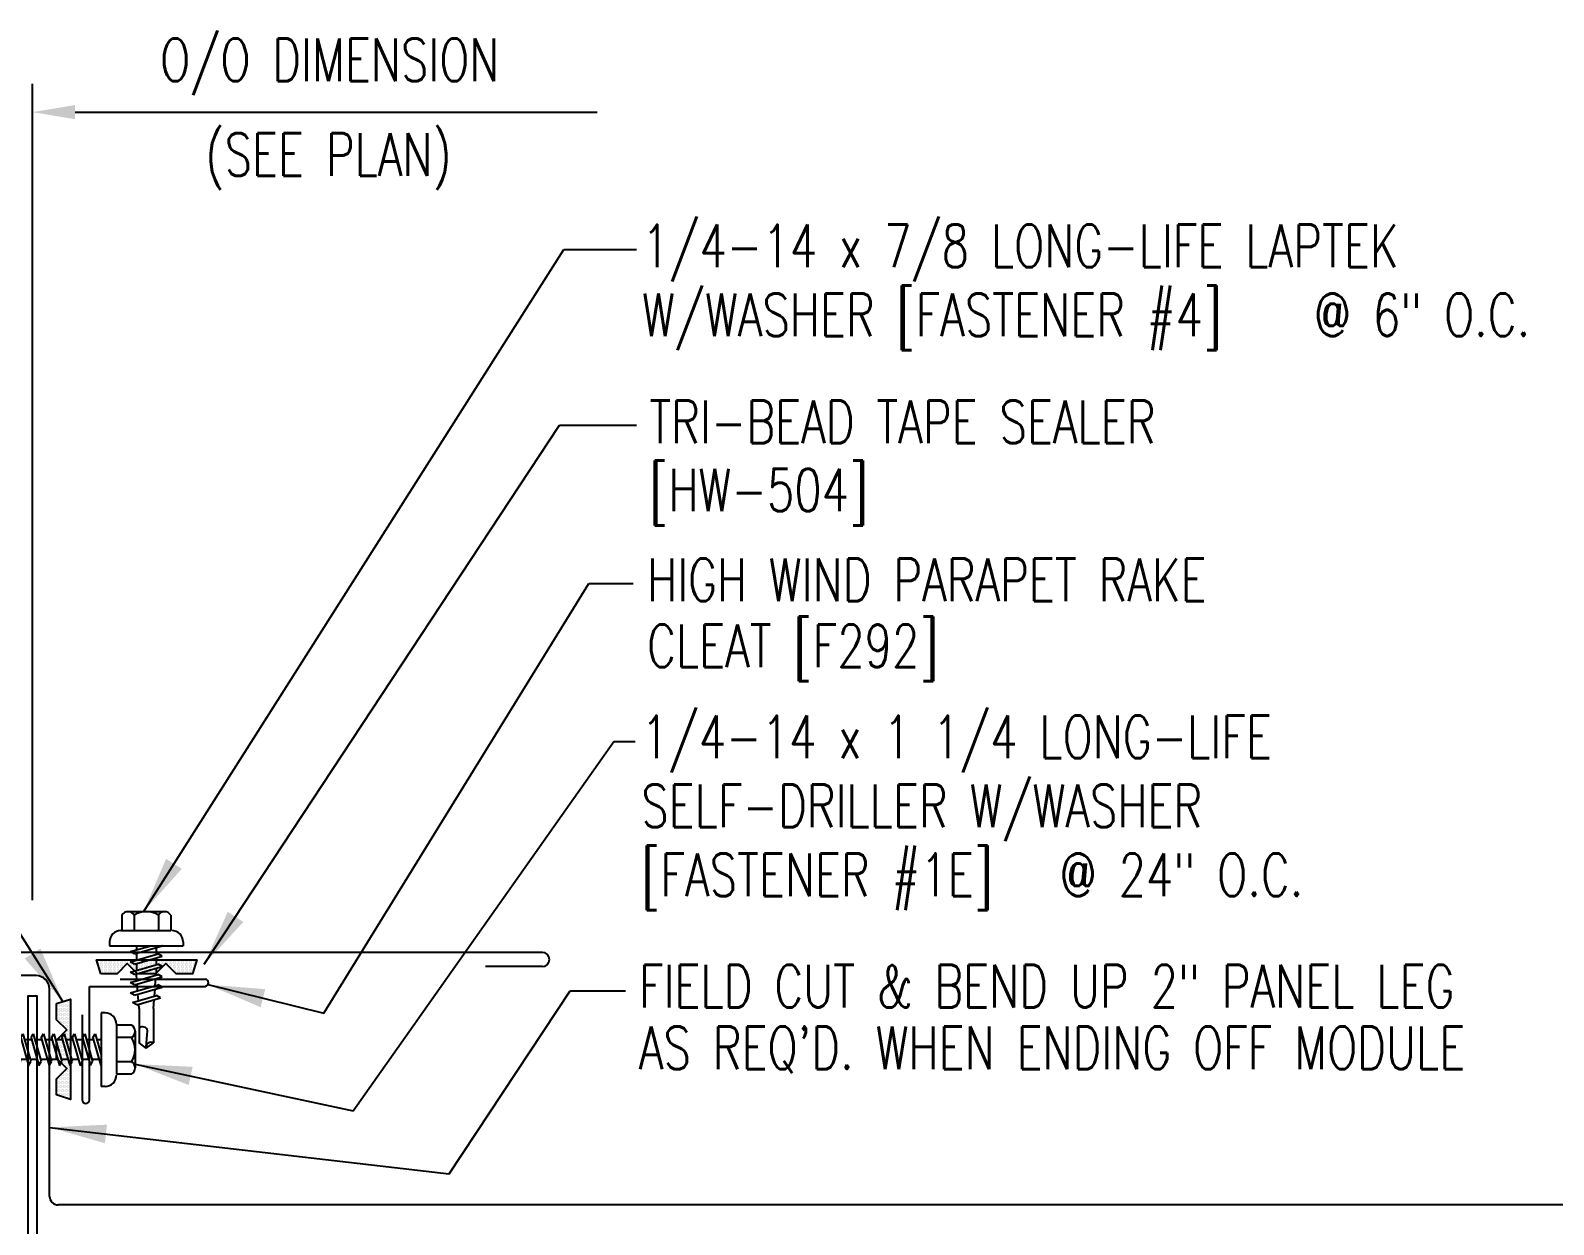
# Model space of a CAD drawing. Header units: inches. Extents: x 3.6 to 42.7, y 11.3 to 39.3.
# Drawn here: x 17.21 to 30.62, y 28.79 to 39.31 of the extents above; entities that cross this region are included whole.
import ezdxf

# ---------------------------------------------------------------- set-up
doc = ezdxf.new("R2010")
doc.units = ezdxf.units.IN
doc.header["$MEASUREMENT"] = 0
for name, color, linetype in [('DIM', 2, 'Continuous'), ('FASTENER', 9, 'Continuous'), ('PANEL', 11, 'Continuous'), ('STLA', 10, 'Continuous'), ('TAPE', 8, 'Continuous'), ('TEXT', 2, 'Continuous'), ('TRIM', 6, 'Continuous')]:
    doc.layers.add(name, color=color, linetype=linetype)
doc.styles.add('TEXT1', font='ROMANS.shx', dxfattribs={"width": 0.75, "height": 0.375})
doc.dimstyles.new('DETAIL$7', dxfattribs={"dimscale": 4, "dimtxt": 0.375, "dimasz": 0.125, "dimexe": 0.0625, "dimexo": 0.125, "dimgap": 0.0625, "dimtad": 1, "dimdec": 4, "dimzin": 3, "dimdsep": 46, "dimlunit": 4, "dimtxsty": 'TEXT1', "dimblk": 'ARCHTICK', "dimcen": 0.0625, "dimclrd": 7, "dimclre": 7, "dimclrt": 2, "dimadec": 0, "dimazin": 0, "dimtfac": 0.59375, "dimtdec": 4, "dimtmove": 2, "dimatfit": 3, "dimfxl": 0, "dimfrac": 2, "dimtolj": 1, "dimtzin": 3, "dimarcsym": 0})

# ---------------------------------------------------------------- blocks, each defined once
blk = doc.blocks.new('*X2')
at = {"color": 0}
for p, q in [((-0.434, 0.135), (-0.434, 0.135)), ((-0.422, 0.141), (-0.422, 0.141)), ((-0.41, 0.135), (-0.41, 0.135)), ((-0.398, 0.141), (-0.398, 0.141)), ((-0.387, 0.135), (-0.387, 0.135)), ((-0.375, 0.141), (-0.375, 0.141)), ((-0.363, 0.135), (-0.363, 0.135)), ((-0.352, 0.141), (-0.352, 0.141)), ((-0.34, 0.135), (-0.34, 0.135)), ((-0.328, 0.141), (-0.328, 0.141)), ((-0.316, 0.135), (-0.316, 0.135)), ((-0.305, 0.141), (-0.305, 0.141)), ((-0.293, 0.135), (-0.293, 0.135)), ((-0.281, 0.141), (-0.281, 0.141)), ((-0.27, 0.135), (-0.27, 0.135)), ((-0.258, 0.141), (-0.258, 0.141)), ((-0.246, 0.135), (-0.246, 0.135)), ((-0.234, 0.141), (-0.234, 0.141)), ((-0.223, 0.135), (-0.223, 0.135)), ((-0.211, 0.141), (-0.211, 0.141)), ((-0.199, 0.135), (-0.199, 0.135)), ((-0.188, 0.141), (-0.188, 0.141)), ((-0.176, 0.135), (-0.176, 0.135)), ((-0.164, 0.141), (-0.164, 0.141)), ((-0.152, 0.135), (-0.152, 0.135)), ((-0.141, 0.141), (-0.141, 0.141)), ((-0.129, 0.135), (-0.129, 0.135)), ((-0.117, 0.141), (-0.117, 0.141)), ((-0.105, 0.135), (-0.105, 0.135)), ((-0.094, 0.141), (-0.094, 0.141)), ((-0.082, 0.135), (-0.082, 0.135)), ((-0.07, 0.141), (-0.07, 0.141)), ((-0.059, 0.135), (-0.059, 0.135)), ((-0.047, 0.141), (-0.047, 0.141)), ((-0.035, 0.135), (-0.035, 0.135)), ((-0.023, 0.141), (-0.023, 0.141)), ((-0.012, 0.135), (-0.012, 0.135)), ((0, 0.141), (0, 0.141)), ((0.012, 0.135), (0.012, 0.135)), ((0.023, 0.141), (0.023, 0.141)), ((0.035, 0.135), (0.035, 0.135)), ((0.047, 0.141), (0.047, 0.141)), ((0.059, 0.135), (0.059, 0.135)), ((0.07, 0.141), (0.07, 0.141)), ((0.082, 0.135), (0.082, 0.135)), ((0.094, 0.141), (0.094, 0.141)), ((0.105, 0.135), (0.105, 0.135)), ((0.117, 0.141), (0.117, 0.141)), ((0.129, 0.135), (0.129, 0.135)), ((0.141, 0.141), (0.141, 0.141)), ((0.152, 0.135), (0.152, 0.135)), ((0.164, 0.141), (0.164, 0.141)), ((0.176, 0.135), (0.176, 0.135)), ((0.188, 0.141), (0.188, 0.141)), ((0.199, 0.135), (0.199, 0.135)), ((0.211, 0.141), (0.211, 0.141)), ((0.223, 0.135), (0.223, 0.135)), ((0.234, 0.141), (0.234, 0.141)), ((0.246, 0.135), (0.246, 0.135)), ((0.258, 0.141), (0.258, 0.141)), ((0.27, 0.135), (0.27, 0.135)), ((0.281, 0.141), (0.281, 0.141)), ((0.293, 0.135), (0.293, 0.135)), ((0.305, 0.141), (0.305, 0.141)), ((0.316, 0.135), (0.316, 0.135)), ((0.328, 0.141), (0.328, 0.141)), ((0.34, 0.135), (0.34, 0.135)), ((0.352, 0.141), (0.352, 0.141)), ((0.363, 0.135), (0.363, 0.135)), ((0.375, 0.141), (0.375, 0.141)), ((0.387, 0.135), (0.387, 0.135)), ((0.398, 0.141), (0.398, 0.141)), ((0.41, 0.135), (0.41, 0.135)), ((0.422, 0.141), (0.422, 0.141)), ((0.434, 0.135), (0.434, 0.135)), ((-0.434, 0.123), (-0.434, 0.123)), ((-0.422, 0.129), (-0.422, 0.129)), ((-0.422, 0.117), (-0.422, 0.117)), ((-0.422, 0.105), (-0.422, 0.105)), ((-0.422, 0.094), (-0.422, 0.094)), ((-0.422, 0.082), (-0.422, 0.082)), ((-0.41, 0.123), (-0.41, 0.123)), ((-0.41, 0.111), (-0.41, 0.111)), ((-0.41, 0.1), (-0.41, 0.1)), ((-0.41, 0.088), (-0.41, 0.088)), ((-0.41, 0.076), (-0.41, 0.076)), ((-0.41, 0.064), (-0.41, 0.064)), ((-0.41, 0.053), (-0.41, 0.053)), ((-0.41, 0.041), (-0.41, 0.041)), ((-0.398, 0.129), (-0.398, 0.129)), ((-0.398, 0.117), (-0.398, 0.117)), ((-0.398, 0.105), (-0.398, 0.105)), ((-0.398, 0.094), (-0.398, 0.094)), ((-0.398, 0.082), (-0.398, 0.082)), ((-0.398, 0.07), (-0.398, 0.07)), ((-0.398, 0.059), (-0.398, 0.059)), ((-0.398, 0.047), (-0.398, 0.047)), ((-0.398, 0.035), (-0.398, 0.035)), ((-0.398, 0.023), (-0.398, 0.023)), ((-0.387, 0.123), (-0.387, 0.123)), ((-0.387, 0.111), (-0.387, 0.111)), ((-0.387, 0.1), (-0.387, 0.1)), ((-0.387, 0.088), (-0.387, 0.088)), ((-0.387, 0.076), (-0.387, 0.076)), ((-0.387, 0.064), (-0.387, 0.064)), ((-0.387, 0.053), (-0.387, 0.053)), ((-0.387, 0.041), (-0.387, 0.041)), ((-0.387, 0.029), (-0.387, 0.029)), ((-0.375, 0.129), (-0.375, 0.129)), ((-0.375, 0.117), (-0.375, 0.117)), ((-0.375, 0.105), (-0.375, 0.105)), ((-0.375, 0.094), (-0.375, 0.094)), ((-0.375, 0.082), (-0.375, 0.082)), ((-0.375, 0.07), (-0.375, 0.07)), ((-0.375, 0.059), (-0.375, 0.059)), ((-0.375, 0.047), (-0.375, 0.047)), ((-0.375, 0.035), (-0.375, 0.035)), ((-0.375, 0.023), (-0.375, 0.023)), ((-0.363, 0.123), (-0.363, 0.123)), ((-0.363, 0.111), (-0.363, 0.111)), ((-0.363, 0.1), (-0.363, 0.1)), ((-0.363, 0.088), (-0.363, 0.088)), ((-0.363, 0.076), (-0.363, 0.076)), ((-0.363, 0.064), (-0.363, 0.064)), ((-0.363, 0.053), (-0.363, 0.053)), ((-0.363, 0.041), (-0.363, 0.041)), ((-0.363, 0.029), (-0.363, 0.029)), ((-0.352, 0.129), (-0.352, 0.129)), ((-0.352, 0.117), (-0.352, 0.117)), ((-0.352, 0.105), (-0.352, 0.105)), ((-0.352, 0.094), (-0.352, 0.094)), ((-0.352, 0.082), (-0.352, 0.082)), ((-0.352, 0.07), (-0.352, 0.07)), ((-0.352, 0.059), (-0.352, 0.059)), ((-0.352, 0.047), (-0.352, 0.047)), ((-0.352, 0.035), (-0.352, 0.035)), ((-0.352, 0.023), (-0.352, 0.023)), ((-0.34, 0.123), (-0.34, 0.123)), ((-0.34, 0.111), (-0.34, 0.111)), ((-0.34, 0.1), (-0.34, 0.1)), ((-0.34, 0.088), (-0.34, 0.088)), ((-0.34, 0.076), (-0.34, 0.076)), ((-0.34, 0.064), (-0.34, 0.064)), ((-0.34, 0.053), (-0.34, 0.053)), ((-0.34, 0.041), (-0.34, 0.041)), ((-0.34, 0.029), (-0.34, 0.029)), ((-0.328, 0.129), (-0.328, 0.129)), ((-0.328, 0.117), (-0.328, 0.117)), ((-0.328, 0.105), (-0.328, 0.105)), ((-0.328, 0.094), (-0.328, 0.094)), ((-0.328, 0.082), (-0.328, 0.082)), ((-0.328, 0.07), (-0.328, 0.07)), ((-0.328, 0.059), (-0.328, 0.059)), ((-0.328, 0.047), (-0.328, 0.047)), ((-0.328, 0.035), (-0.328, 0.035)), ((-0.328, 0.023), (-0.328, 0.023)), ((-0.316, 0.123), (-0.316, 0.123)), ((-0.316, 0.111), (-0.316, 0.111)), ((-0.316, 0.1), (-0.316, 0.1)), ((-0.316, 0.088), (-0.316, 0.088)), ((-0.316, 0.076), (-0.316, 0.076)), ((-0.316, 0.064), (-0.316, 0.064)), ((-0.316, 0.053), (-0.316, 0.053)), ((-0.316, 0.041), (-0.316, 0.041)), ((-0.316, 0.029), (-0.316, 0.029)), ((-0.305, 0.129), (-0.305, 0.129)), ((-0.305, 0.117), (-0.305, 0.117)), ((-0.305, 0.105), (-0.305, 0.105)), ((-0.305, 0.094), (-0.305, 0.094)), ((-0.305, 0.082), (-0.305, 0.082)), ((-0.305, 0.07), (-0.305, 0.07)), ((-0.305, 0.059), (-0.305, 0.059)), ((-0.305, 0.047), (-0.305, 0.047)), ((-0.305, 0.035), (-0.305, 0.035)), ((-0.305, 0.023), (-0.305, 0.023)), ((-0.293, 0.123), (-0.293, 0.123)), ((-0.293, 0.111), (-0.293, 0.111)), ((-0.293, 0.1), (-0.293, 0.1)), ((-0.293, 0.088), (-0.293, 0.088)), ((-0.293, 0.076), (-0.293, 0.076)), ((-0.293, 0.064), (-0.293, 0.064)), ((-0.293, 0.053), (-0.293, 0.053)), ((-0.293, 0.041), (-0.293, 0.041)), ((-0.293, 0.029), (-0.293, 0.029)), ((-0.281, 0.129), (-0.281, 0.129)), ((-0.281, 0.117), (-0.281, 0.117)), ((-0.281, 0.105), (-0.281, 0.105)), ((-0.281, 0.094), (-0.281, 0.094)), ((-0.281, 0.082), (-0.281, 0.082)), ((-0.281, 0.07), (-0.281, 0.07)), ((-0.281, 0.059), (-0.281, 0.059)), ((-0.281, 0.047), (-0.281, 0.047)), ((-0.281, 0.035), (-0.281, 0.035)), ((-0.281, 0.023), (-0.281, 0.023)), ((-0.27, 0.123), (-0.27, 0.123)), ((-0.27, 0.111), (-0.27, 0.111)), ((-0.27, 0.1), (-0.27, 0.1)), ((-0.27, 0.088), (-0.27, 0.088)), ((-0.27, 0.076), (-0.27, 0.076)), ((-0.27, 0.064), (-0.27, 0.064)), ((-0.27, 0.053), (-0.27, 0.053)), ((-0.27, 0.041), (-0.27, 0.041)), ((-0.27, 0.029), (-0.27, 0.029)), ((-0.258, 0.129), (-0.258, 0.129)), ((-0.258, 0.117), (-0.258, 0.117)), ((-0.258, 0.105), (-0.258, 0.105)), ((-0.258, 0.094), (-0.258, 0.094)), ((-0.258, 0.082), (-0.258, 0.082)), ((-0.258, 0.07), (-0.258, 0.07)), ((-0.258, 0.059), (-0.258, 0.059)), ((-0.258, 0.047), (-0.258, 0.047)), ((-0.258, 0.035), (-0.258, 0.035)), ((-0.258, 0.023), (-0.258, 0.023)), ((-0.246, 0.123), (-0.246, 0.123)), ((-0.246, 0.111), (-0.246, 0.111)), ((-0.246, 0.1), (-0.246, 0.1)), ((-0.246, 0.088), (-0.246, 0.088)), ((-0.246, 0.076), (-0.246, 0.076)), ((-0.246, 0.064), (-0.246, 0.064)), ((-0.246, 0.053), (-0.246, 0.053)), ((-0.246, 0.041), (-0.246, 0.041)), ((-0.234, 0.129), (-0.234, 0.129)), ((-0.234, 0.117), (-0.234, 0.117)), ((-0.234, 0.105), (-0.234, 0.105)), ((-0.234, 0.094), (-0.234, 0.094)), ((-0.234, 0.082), (-0.234, 0.082)), ((-0.234, 0.07), (-0.234, 0.07)), ((-0.234, 0.059), (-0.234, 0.059)), ((-0.234, 0.047), (-0.234, 0.047)), ((-0.223, 0.123), (-0.223, 0.123)), ((-0.223, 0.111), (-0.223, 0.111)), ((-0.223, 0.1), (-0.223, 0.1)), ((-0.223, 0.088), (-0.223, 0.088)), ((-0.223, 0.076), (-0.223, 0.076)), ((-0.223, 0.064), (-0.223, 0.064)), ((-0.211, 0.129), (-0.211, 0.129)), ((-0.211, 0.117), (-0.211, 0.117)), ((-0.211, 0.105), (-0.211, 0.105)), ((-0.211, 0.094), (-0.211, 0.094)), ((-0.211, 0.082), (-0.211, 0.082)), ((-0.211, 0.07), (-0.211, 0.07)), ((-0.199, 0.123), (-0.199, 0.123)), ((-0.199, 0.111), (-0.199, 0.111)), ((-0.199, 0.1), (-0.199, 0.1)), ((-0.199, 0.088), (-0.199, 0.088)), ((-0.188, 0.129), (-0.188, 0.129)), ((-0.188, 0.117), (-0.188, 0.117)), ((-0.188, 0.105), (-0.188, 0.105)), ((-0.188, 0.094), (-0.188, 0.094)), ((-0.176, 0.123), (-0.176, 0.123)), ((-0.176, 0.111), (-0.176, 0.111)), ((-0.164, 0.129), (-0.164, 0.129)), ((-0.164, 0.117), (-0.164, 0.117)), ((-0.164, 0.105), (-0.164, 0.105)), ((-0.152, 0.123), (-0.152, 0.123)), ((-0.152, 0.111), (-0.152, 0.111)), ((-0.152, 0.1), (-0.152, 0.1)), ((-0.141, 0.129), (-0.141, 0.129)), ((-0.141, 0.117), (-0.141, 0.117)), ((-0.141, 0.105), (-0.141, 0.105)), ((-0.141, 0.094), (-0.141, 0.094)), ((-0.141, 0.082), (-0.141, 0.082)), ((-0.129, 0.123), (-0.129, 0.123)), ((-0.129, 0.111), (-0.129, 0.111)), ((-0.129, 0.1), (-0.129, 0.1)), ((-0.129, 0.088), (-0.129, 0.088)), ((-0.129, 0.076), (-0.129, 0.076)), ((-0.117, 0.129), (-0.117, 0.129)), ((-0.117, 0.117), (-0.117, 0.117)), ((-0.117, 0.105), (-0.117, 0.105)), ((-0.117, 0.094), (-0.117, 0.094)), ((-0.117, 0.082), (-0.117, 0.082)), ((-0.117, 0.07), (-0.117, 0.07)), ((-0.117, 0.059), (-0.117, 0.059)), ((-0.105, 0.123), (-0.105, 0.123)), ((-0.105, 0.111), (-0.105, 0.111)), ((-0.105, 0.1), (-0.105, 0.1)), ((-0.105, 0.088), (-0.105, 0.088)), ((-0.105, 0.076), (-0.105, 0.076)), ((-0.105, 0.064), (-0.105, 0.064)), ((-0.105, 0.053), (-0.105, 0.053)), ((-0.094, 0.129), (-0.094, 0.129)), ((-0.094, 0.117), (-0.094, 0.117)), ((-0.094, 0.105), (-0.094, 0.105)), ((-0.094, 0.094), (-0.094, 0.094)), ((-0.094, 0.082), (-0.094, 0.082)), ((-0.094, 0.07), (-0.094, 0.07)), ((-0.094, 0.059), (-0.094, 0.059)), ((-0.094, 0.047), (-0.094, 0.047)), ((-0.094, 0.035), (-0.094, 0.035)), ((-0.082, 0.123), (-0.082, 0.123)), ((-0.082, 0.111), (-0.082, 0.111)), ((-0.082, 0.1), (-0.082, 0.1)), ((-0.082, 0.088), (-0.082, 0.088)), ((-0.082, 0.076), (-0.082, 0.076)), ((-0.082, 0.064), (-0.082, 0.064)), ((-0.082, 0.053), (-0.082, 0.053)), ((-0.082, 0.041), (-0.082, 0.041)), ((-0.082, 0.029), (-0.082, 0.029)), ((-0.07, 0.129), (-0.07, 0.129)), ((-0.07, 0.117), (-0.07, 0.117)), ((-0.07, 0.105), (-0.07, 0.105)), ((-0.07, 0.094), (-0.07, 0.094)), ((-0.07, 0.082), (-0.07, 0.082)), ((-0.07, 0.07), (-0.07, 0.07)), ((-0.07, 0.059), (-0.07, 0.059)), ((-0.07, 0.047), (-0.07, 0.047)), ((-0.07, 0.035), (-0.07, 0.035)), ((-0.07, 0.023), (-0.07, 0.023)), ((-0.059, 0.123), (-0.059, 0.123)), ((-0.059, 0.111), (-0.059, 0.111)), ((-0.059, 0.1), (-0.059, 0.1)), ((-0.059, 0.088), (-0.059, 0.088)), ((-0.059, 0.076), (-0.059, 0.076)), ((-0.059, 0.064), (-0.059, 0.064)), ((-0.059, 0.053), (-0.059, 0.053)), ((-0.059, 0.041), (-0.059, 0.041)), ((-0.059, 0.029), (-0.059, 0.029)), ((-0.047, 0.129), (-0.047, 0.129)), ((-0.047, 0.117), (-0.047, 0.117)), ((-0.047, 0.105), (-0.047, 0.105)), ((-0.047, 0.094), (-0.047, 0.094)), ((-0.047, 0.082), (-0.047, 0.082)), ((-0.047, 0.07), (-0.047, 0.07)), ((-0.047, 0.059), (-0.047, 0.059)), ((-0.047, 0.047), (-0.047, 0.047)), ((-0.047, 0.035), (-0.047, 0.035)), ((-0.047, 0.023), (-0.047, 0.023)), ((-0.035, 0.123), (-0.035, 0.123)), ((-0.035, 0.111), (-0.035, 0.111)), ((-0.035, 0.1), (-0.035, 0.1)), ((-0.035, 0.088), (-0.035, 0.088)), ((-0.035, 0.076), (-0.035, 0.076)), ((-0.035, 0.064), (-0.035, 0.064)), ((-0.035, 0.053), (-0.035, 0.053)), ((-0.035, 0.041), (-0.035, 0.041)), ((-0.035, 0.029), (-0.035, 0.029)), ((-0.023, 0.129), (-0.023, 0.129)), ((-0.023, 0.117), (-0.023, 0.117)), ((-0.023, 0.105), (-0.023, 0.105)), ((-0.023, 0.094), (-0.023, 0.094)), ((-0.023, 0.082), (-0.023, 0.082)), ((-0.023, 0.07), (-0.023, 0.07)), ((-0.023, 0.059), (-0.023, 0.059)), ((-0.023, 0.047), (-0.023, 0.047)), ((-0.023, 0.035), (-0.023, 0.035)), ((-0.023, 0.023), (-0.023, 0.023)), ((-0.012, 0.123), (-0.012, 0.123)), ((-0.012, 0.111), (-0.012, 0.111)), ((-0.012, 0.1), (-0.012, 0.1)), ((-0.012, 0.088), (-0.012, 0.088)), ((-0.012, 0.076), (-0.012, 0.076)), ((-0.012, 0.064), (-0.012, 0.064)), ((-0.012, 0.053), (-0.012, 0.053)), ((-0.012, 0.041), (-0.012, 0.041)), ((-0.012, 0.029), (-0.012, 0.029)), ((0, 0.129), (0, 0.129)), ((0, 0.117), (0, 0.117)), ((0, 0.105), (0, 0.105)), ((0, 0.094), (0, 0.094)), ((0, 0.082), (0, 0.082)), ((0, 0.07), (0, 0.07)), ((0, 0.059), (0, 0.059)), ((0, 0.047), (0, 0.047)), ((0, 0.035), (0, 0.035)), ((0, 0.023), (0, 0.023)), ((0.012, 0.123), (0.012, 0.123)), ((0.012, 0.111), (0.012, 0.111)), ((0.012, 0.1), (0.012, 0.1)), ((0.012, 0.088), (0.012, 0.088)), ((0.012, 0.076), (0.012, 0.076)), ((0.012, 0.064), (0.012, 0.064)), ((0.012, 0.053), (0.012, 0.053)), ((0.012, 0.041), (0.012, 0.041)), ((0.012, 0.029), (0.012, 0.029)), ((0.023, 0.129), (0.023, 0.129)), ((0.023, 0.117), (0.023, 0.117)), ((0.023, 0.105), (0.023, 0.105)), ((0.023, 0.094), (0.023, 0.094)), ((0.023, 0.082), (0.023, 0.082)), ((0.023, 0.07), (0.023, 0.07)), ((0.023, 0.059), (0.023, 0.059)), ((0.023, 0.047), (0.023, 0.047)), ((0.023, 0.035), (0.023, 0.035)), ((0.023, 0.023), (0.023, 0.023)), ((0.035, 0.123), (0.035, 0.123)), ((0.035, 0.111), (0.035, 0.111)), ((0.035, 0.1), (0.035, 0.1)), ((0.035, 0.088), (0.035, 0.088)), ((0.035, 0.076), (0.035, 0.076)), ((0.035, 0.064), (0.035, 0.064)), ((0.035, 0.053), (0.035, 0.053)), ((0.035, 0.041), (0.035, 0.041)), ((0.035, 0.029), (0.035, 0.029)), ((0.047, 0.129), (0.047, 0.129)), ((0.047, 0.117), (0.047, 0.117)), ((0.047, 0.105), (0.047, 0.105)), ((0.047, 0.094), (0.047, 0.094)), ((0.047, 0.082), (0.047, 0.082)), ((0.047, 0.07), (0.047, 0.07)), ((0.047, 0.059), (0.047, 0.059)), ((0.047, 0.047), (0.047, 0.047)), ((0.047, 0.035), (0.047, 0.035)), ((0.047, 0.023), (0.047, 0.023)), ((0.059, 0.123), (0.059, 0.123)), ((0.059, 0.111), (0.059, 0.111)), ((0.059, 0.1), (0.059, 0.1)), ((0.059, 0.088), (0.059, 0.088)), ((0.059, 0.076), (0.059, 0.076)), ((0.059, 0.064), (0.059, 0.064)), ((0.059, 0.053), (0.059, 0.053)), ((0.059, 0.041), (0.059, 0.041)), ((0.059, 0.029), (0.059, 0.029)), ((0.07, 0.129), (0.07, 0.129)), ((0.07, 0.117), (0.07, 0.117)), ((0.07, 0.105), (0.07, 0.105)), ((0.07, 0.094), (0.07, 0.094)), ((0.07, 0.082), (0.07, 0.082)), ((0.07, 0.07), (0.07, 0.07)), ((0.07, 0.059), (0.07, 0.059)), ((0.07, 0.047), (0.07, 0.047)), ((0.07, 0.035), (0.07, 0.035)), ((0.07, 0.023), (0.07, 0.023)), ((0.082, 0.123), (0.082, 0.123)), ((0.082, 0.111), (0.082, 0.111)), ((0.082, 0.1), (0.082, 0.1)), ((0.082, 0.088), (0.082, 0.088)), ((0.082, 0.076), (0.082, 0.076)), ((0.082, 0.064), (0.082, 0.064)), ((0.082, 0.053), (0.082, 0.053)), ((0.082, 0.041), (0.082, 0.041)), ((0.082, 0.029), (0.082, 0.029)), ((0.094, 0.129), (0.094, 0.129)), ((0.094, 0.117), (0.094, 0.117)), ((0.094, 0.105), (0.094, 0.105)), ((0.094, 0.094), (0.094, 0.094)), ((0.094, 0.082), (0.094, 0.082)), ((0.094, 0.07), (0.094, 0.07)), ((0.094, 0.059), (0.094, 0.059)), ((0.094, 0.047), (0.094, 0.047)), ((0.094, 0.035), (0.094, 0.035)), ((0.105, 0.123), (0.105, 0.123)), ((0.105, 0.111), (0.105, 0.111)), ((0.105, 0.1), (0.105, 0.1)), ((0.105, 0.088), (0.105, 0.088)), ((0.105, 0.076), (0.105, 0.076)), ((0.105, 0.064), (0.105, 0.064)), ((0.105, 0.053), (0.105, 0.053)), ((0.117, 0.129), (0.117, 0.129)), ((0.117, 0.117), (0.117, 0.117)), ((0.117, 0.105), (0.117, 0.105)), ((0.117, 0.094), (0.117, 0.094)), ((0.117, 0.082), (0.117, 0.082)), ((0.117, 0.07), (0.117, 0.07)), ((0.117, 0.059), (0.117, 0.059)), ((0.129, 0.123), (0.129, 0.123)), ((0.129, 0.111), (0.129, 0.111)), ((0.129, 0.1), (0.129, 0.1)), ((0.129, 0.088), (0.129, 0.088)), ((0.129, 0.076), (0.129, 0.076)), ((0.141, 0.129), (0.141, 0.129)), ((0.141, 0.117), (0.141, 0.117)), ((0.141, 0.105), (0.141, 0.105)), ((0.141, 0.094), (0.141, 0.094)), ((0.141, 0.082), (0.141, 0.082)), ((0.152, 0.123), (0.152, 0.123)), ((0.152, 0.111), (0.152, 0.111)), ((0.152, 0.1), (0.152, 0.1)), ((0.164, 0.129), (0.164, 0.129)), ((0.164, 0.117), (0.164, 0.117)), ((0.164, 0.105), (0.164, 0.105)), ((0.176, 0.123), (0.176, 0.123)), ((0.176, 0.111), (0.176, 0.111)), ((0.188, 0.129), (0.188, 0.129)), ((0.188, 0.117), (0.188, 0.117)), ((0.188, 0.105), (0.188, 0.105)), ((0.188, 0.094), (0.188, 0.094)), ((0.199, 0.123), (0.199, 0.123)), ((0.199, 0.111), (0.199, 0.111)), ((0.199, 0.1), (0.199, 0.1)), ((0.199, 0.088), (0.199, 0.088)), ((0.211, 0.129), (0.211, 0.129)), ((0.211, 0.117), (0.211, 0.117)), ((0.211, 0.105), (0.211, 0.105)), ((0.211, 0.094), (0.211, 0.094)), ((0.211, 0.082), (0.211, 0.082)), ((0.211, 0.07), (0.211, 0.07)), ((0.223, 0.123), (0.223, 0.123)), ((0.223, 0.111), (0.223, 0.111)), ((0.223, 0.1), (0.223, 0.1)), ((0.223, 0.088), (0.223, 0.088)), ((0.223, 0.076), (0.223, 0.076)), ((0.223, 0.064), (0.223, 0.064)), ((0.234, 0.129), (0.234, 0.129)), ((0.234, 0.117), (0.234, 0.117)), ((0.234, 0.105), (0.234, 0.105)), ((0.234, 0.094), (0.234, 0.094)), ((0.234, 0.082), (0.234, 0.082)), ((0.234, 0.07), (0.234, 0.07)), ((0.234, 0.059), (0.234, 0.059)), ((0.234, 0.047), (0.234, 0.047)), ((0.246, 0.123), (0.246, 0.123)), ((0.246, 0.111), (0.246, 0.111)), ((0.246, 0.1), (0.246, 0.1)), ((0.246, 0.088), (0.246, 0.088)), ((0.246, 0.076), (0.246, 0.076)), ((0.246, 0.064), (0.246, 0.064)), ((0.246, 0.053), (0.246, 0.053)), ((0.246, 0.041), (0.246, 0.041)), ((0.258, 0.129), (0.258, 0.129)), ((0.258, 0.117), (0.258, 0.117)), ((0.258, 0.105), (0.258, 0.105)), ((0.258, 0.094), (0.258, 0.094)), ((0.258, 0.082), (0.258, 0.082)), ((0.258, 0.07), (0.258, 0.07)), ((0.258, 0.059), (0.258, 0.059)), ((0.258, 0.047), (0.258, 0.047)), ((0.258, 0.035), (0.258, 0.035)), ((0.258, 0.023), (0.258, 0.023)), ((0.27, 0.123), (0.27, 0.123)), ((0.27, 0.111), (0.27, 0.111)), ((0.27, 0.1), (0.27, 0.1)), ((0.27, 0.088), (0.27, 0.088)), ((0.27, 0.076), (0.27, 0.076)), ((0.27, 0.064), (0.27, 0.064)), ((0.27, 0.053), (0.27, 0.053)), ((0.27, 0.041), (0.27, 0.041)), ((0.27, 0.029), (0.27, 0.029)), ((0.281, 0.129), (0.281, 0.129)), ((0.281, 0.117), (0.281, 0.117)), ((0.281, 0.105), (0.281, 0.105)), ((0.281, 0.094), (0.281, 0.094)), ((0.281, 0.082), (0.281, 0.082)), ((0.281, 0.07), (0.281, 0.07)), ((0.281, 0.059), (0.281, 0.059)), ((0.281, 0.047), (0.281, 0.047)), ((0.281, 0.035), (0.281, 0.035)), ((0.281, 0.023), (0.281, 0.023)), ((0.293, 0.123), (0.293, 0.123)), ((0.293, 0.111), (0.293, 0.111)), ((0.293, 0.1), (0.293, 0.1)), ((0.293, 0.088), (0.293, 0.088)), ((0.293, 0.076), (0.293, 0.076)), ((0.293, 0.064), (0.293, 0.064)), ((0.293, 0.053), (0.293, 0.053)), ((0.293, 0.041), (0.293, 0.041)), ((0.293, 0.029), (0.293, 0.029)), ((0.305, 0.129), (0.305, 0.129)), ((0.305, 0.117), (0.305, 0.117)), ((0.305, 0.105), (0.305, 0.105)), ((0.305, 0.094), (0.305, 0.094)), ((0.305, 0.082), (0.305, 0.082)), ((0.305, 0.07), (0.305, 0.07)), ((0.305, 0.059), (0.305, 0.059)), ((0.305, 0.047), (0.305, 0.047)), ((0.305, 0.035), (0.305, 0.035)), ((0.305, 0.023), (0.305, 0.023)), ((0.316, 0.123), (0.316, 0.123)), ((0.316, 0.111), (0.316, 0.111)), ((0.316, 0.1), (0.316, 0.1)), ((0.316, 0.088), (0.316, 0.088)), ((0.316, 0.076), (0.316, 0.076)), ((0.316, 0.064), (0.316, 0.064)), ((0.316, 0.053), (0.316, 0.053)), ((0.316, 0.041), (0.316, 0.041)), ((0.316, 0.029), (0.316, 0.029)), ((0.328, 0.129), (0.328, 0.129)), ((0.328, 0.117), (0.328, 0.117)), ((0.328, 0.105), (0.328, 0.105)), ((0.328, 0.094), (0.328, 0.094)), ((0.328, 0.082), (0.328, 0.082)), ((0.328, 0.07), (0.328, 0.07)), ((0.328, 0.059), (0.328, 0.059)), ((0.328, 0.047), (0.328, 0.047)), ((0.328, 0.035), (0.328, 0.035)), ((0.328, 0.023), (0.328, 0.023)), ((0.34, 0.123), (0.34, 0.123)), ((0.34, 0.111), (0.34, 0.111)), ((0.34, 0.1), (0.34, 0.1)), ((0.34, 0.088), (0.34, 0.088)), ((0.34, 0.076), (0.34, 0.076)), ((0.34, 0.064), (0.34, 0.064)), ((0.34, 0.053), (0.34, 0.053)), ((0.34, 0.041), (0.34, 0.041)), ((0.34, 0.029), (0.34, 0.029)), ((0.352, 0.129), (0.352, 0.129)), ((0.352, 0.117), (0.352, 0.117)), ((0.352, 0.105), (0.352, 0.105)), ((0.352, 0.094), (0.352, 0.094)), ((0.352, 0.082), (0.352, 0.082)), ((0.352, 0.07), (0.352, 0.07)), ((0.352, 0.059), (0.352, 0.059)), ((0.352, 0.047), (0.352, 0.047)), ((0.352, 0.035), (0.352, 0.035)), ((0.352, 0.023), (0.352, 0.023)), ((0.363, 0.123), (0.363, 0.123)), ((0.363, 0.111), (0.363, 0.111)), ((0.363, 0.1), (0.363, 0.1)), ((0.363, 0.088), (0.363, 0.088)), ((0.363, 0.076), (0.363, 0.076)), ((0.363, 0.064), (0.363, 0.064)), ((0.363, 0.053), (0.363, 0.053)), ((0.363, 0.041), (0.363, 0.041)), ((0.363, 0.029), (0.363, 0.029)), ((0.375, 0.129), (0.375, 0.129)), ((0.375, 0.117), (0.375, 0.117)), ((0.375, 0.105), (0.375, 0.105)), ((0.375, 0.094), (0.375, 0.094)), ((0.375, 0.082), (0.375, 0.082)), ((0.375, 0.07), (0.375, 0.07)), ((0.375, 0.059), (0.375, 0.059)), ((0.375, 0.047), (0.375, 0.047)), ((0.375, 0.035), (0.375, 0.035)), ((0.375, 0.023), (0.375, 0.023)), ((0.387, 0.123), (0.387, 0.123)), ((0.387, 0.111), (0.387, 0.111)), ((0.387, 0.1), (0.387, 0.1)), ((0.387, 0.088), (0.387, 0.088)), ((0.387, 0.076), (0.387, 0.076)), ((0.387, 0.064), (0.387, 0.064)), ((0.387, 0.053), (0.387, 0.053)), ((0.387, 0.041), (0.387, 0.041)), ((0.387, 0.029), (0.387, 0.029)), ((0.398, 0.129), (0.398, 0.129)), ((0.398, 0.117), (0.398, 0.117)), ((0.398, 0.105), (0.398, 0.105)), ((0.398, 0.094), (0.398, 0.094)), ((0.398, 0.082), (0.398, 0.082)), ((0.398, 0.07), (0.398, 0.07)), ((0.398, 0.059), (0.398, 0.059)), ((0.398, 0.047), (0.398, 0.047)), ((0.398, 0.035), (0.398, 0.035)), ((0.398, 0.023), (0.398, 0.023)), ((0.41, 0.123), (0.41, 0.123)), ((0.41, 0.111), (0.41, 0.111)), ((0.41, 0.1), (0.41, 0.1)), ((0.41, 0.088), (0.41, 0.088)), ((0.41, 0.076), (0.41, 0.076)), ((0.41, 0.064), (0.41, 0.064)), ((0.41, 0.053), (0.41, 0.053)), ((0.41, 0.041), (0.41, 0.041)), ((0.422, 0.129), (0.422, 0.129)), ((0.422, 0.117), (0.422, 0.117)), ((0.422, 0.105), (0.422, 0.105)), ((0.422, 0.094), (0.422, 0.094)), ((0.422, 0.082), (0.422, 0.082)), ((0.434, 0.123), (0.434, 0.123))]:
    blk.add_line(p, q, dxfattribs=at)
blk = doc.blocks.new('MB_DBTAP')
at = {"layer": 'TAPE', "color": 9}
blk.add_lwpolyline([(-0.403, 0.018), (-0.442, 0.141), (0.442, 0.141), (0.403, 0.018), (0.26, 0.018), (0.17, 0.109), (0.079, 0.018), (0, 0.018), (-0.079, 0.018), (-0.17, 0.109), (-0.26, 0.018)], close=True, dxfattribs=at)
at = {"layer": 'TAPE', "color": 251}
blk.add_blockref('*X2', (0, 0), dxfattribs=at)
blk = doc.blocks.new('MB_DW3')
at = {"layer": 'FASTENER'}
for p, q in [((-0.215, 0.305), (-0.215, 0.171)), ((-0.161, 0.337), (0.161, 0.337)), ((-0.107, 0.305), (-0.107, 0.171)), ((0.107, 0.305), (0.107, 0.171)), ((0.215, 0.305), (0.215, 0.171)), ((-0.224, 0.171), (0.215, 0.171)), ((-0.324, 0.071), (-0.324, 0.037)), ((-0.324, 0.037), (0.324, 0.037)), ((-0.139, -0.016), (0.046, 0.037)), ((-0.104, -0.036), (0.139, 0.033)), ((-0.086, 0.037), (0.086, 0.037)), ((-0.086, 0.037), (-0.086, -0.001)), ((0.086, 0.037), (0.133, 0.037)), ((0.086, 0.018), (0.086, -0.042)), ((0.139, 0.033), (0.133, 0.037)), ((0.324, 0.071), (0.324, 0.037)), ((-0.104, -0.036), (-0.139, -0.016)), ((-0.139, -0.107), (0.104, -0.038)), ((-0.104, -0.127), (-0.139, -0.107)), ((-0.139, -0.198), (0.104, -0.128)), ((-0.104, -0.127), (0.139, -0.058)), ((-0.086, -0.031), (-0.086, -0.092)), ((-0.086, -0.122), (-0.086, -0.183)), ((0.086, -0.073), (0.086, -0.133)), ((0.139, -0.058), (0.104, -0.038)), ((0.139, -0.149), (0.104, -0.128)), ((-0.104, -0.218), (-0.139, -0.198)), ((-0.139, -0.289), (0.104, -0.219)), ((-0.104, -0.218), (0.139, -0.149)), ((-0.104, -0.309), (0.139, -0.239)), ((-0.086, -0.213), (-0.086, -0.274)), ((0.086, -0.164), (0.086, -0.224)), ((0.086, -0.255), (0.086, -0.315)), ((0.139, -0.239), (0.104, -0.219)), ((-0.104, -0.309), (-0.139, -0.289)), ((-0.139, -0.38), (0.104, -0.31)), ((-0.104, -0.4), (-0.139, -0.38)), ((-0.139, -0.47), (0.104, -0.401)), ((-0.104, -0.4), (0.139, -0.33)), ((-0.086, -0.304), (-0.086, -0.364)), ((-0.086, -0.395), (-0.086, -0.455)), ((0.086, -0.345), (0.086, -0.406)), ((0.139, -0.33), (0.104, -0.31)), ((0.139, -0.421), (0.104, -0.401)), ((-0.104, -0.491), (-0.139, -0.47)), ((-0.139, -0.561), (0.104, -0.492)), ((-0.104, -0.491), (0.139, -0.421)), ((-0.104, -0.581), (0.139, -0.512)), ((-0.086, -0.486), (-0.086, -0.546)), ((0.086, -0.436), (0.086, -0.497)), ((0.086, -0.527), (0.086, -0.588)), ((0.139, -0.512), (0.104, -0.492)), ((-0.104, -0.581), (-0.139, -0.561)), ((-0.139, -0.652), (0.104, -0.583)), ((-0.104, -0.672), (-0.139, -0.652)), ((-0.104, -0.672), (0.139, -0.603)), ((-0.086, -0.577), (-0.086, -0.637)), ((-0.086, -0.667), (-0.086, -0.728)), ((0.086, -0.618), (0.086, -0.679)), ((0.139, -0.603), (0.104, -0.583)), ((-0.139, -0.743), (0.104, -0.674)), ((-0.104, -0.763), (-0.139, -0.743)), ((-0.104, -0.763), (0.139, -0.694)), ((-0.086, -0.758), (-0.086, -1.05)), ((0.086, -0.709), (0.086, -1.05)), ((0.139, -0.694), (0.104, -0.674)), ((-0.002, -1.095), (0.014, -0.909)), ((0, -1.111), (-0.086, -1.05)), ((0, -1.111), (0.086, -1.05))]:
    blk.add_line(p, q, dxfattribs=at)
for centre, radius, start, end in [((-0.161, 0.274), 0.0628, 29.8754, 150.1246), ((0, 0.141), 0.196, 56.9974, 123.0026), ((0.161, 0.274), 0.0628, 29.8754, 150.1246), ((-0.224, 0.071), 0.1, 90, 180), ((0.224, 0.071), 0.1, 0, 90), ((-0.046, -0.921), 0.0615, 11.1445, 130.906), ((0.054, -1.097), 0.0563, 55.4585, 194.8454)]:
    blk.add_arc(centre, radius, start, end, dxfattribs=at)
blk = doc.blocks.new('FD-F1e')
at = {"layer": 'TEXT', "style": 'TEXT1', "width": 0.75}
for s, p in [('1/4-14 x 1 1/4 LONG-LIFE', (0.0047, -0.0408)), ('SELF-DRILLER W/WASHER', (0.0047, -0.1926)), ('[FASTENER #1E]', (0.0047, -0.3444))]:
    blk.add_text(s, height=0.09375, dxfattribs=at).set_placement(p)
blk.add_attdef('(QUANTITY)', (0.9263, -0.3444), '', height=0.0938, dxfattribs=at)
at = {"layer": 'TEXT', "style": 'TEXT1', "flags": 1}
for tag, p in [('Description', (0.0245, -0.5337)), ('Multiple', (0.0245, -0.5337)), ('Color', (0.0245, -0.5337)), ('Calc', (0.0245, -0.5337)), ('Opt1', (0.0245, -0.5337)), ('Opt2', (0.0245, -0.5337)), ('Opt3', (0.0245, -0.5337)), ('Part', (0.0245, -0.5337)), ('Spare1', (0.0245, -0.7212)), ('Spare2', (0.0245, -0.7212)), ('Spare3', (0.0245, -0.7212)), ('Spare4', (0.0245, -0.7212)), ('Spare5', (0.0245, -0.7212)), ('Spare6', (0.0245, -0.7212)), ('Spare7', (0.0245, -0.7212)), ('Spare8', (0.0245, -0.7212)), ('Spare9', (0.0245, -0.7212)), ('Spare10', (0.0245, -0.7212))]:
    blk.add_attdef(tag, p, '', height=0.0938, dxfattribs=at)
blk = doc.blocks.new('fz5')
at = {"layer": 'FASTENER'}
for p, q in [((-0.217, 0.305), (-0.217, 0.171)), ((-0.163, 0.337), (0.159, 0.337)), ((-0.108, 0.305), (-0.108, 0.171)), ((0.105, 0.305), (0.105, 0.171)), ((0.214, 0.305), (0.214, 0.171)), ((-0.226, 0.171), (0.214, 0.171)), ((-0.326, 0.071), (-0.326, 0.037)), ((-0.326, 0.037), (0.322, 0.037)), ((-0.141, -0.014), (0.037, 0.037)), ((-0.105, -0.034), (0.137, 0.035)), ((-0.088, 0.037), (-0.088, 0.001)), ((-0.088, 0.037), (0.085, 0.037)), ((0.085, 0.037), (0.134, 0.037)), ((0.085, 0.02), (0.085, -0.041)), ((0.137, 0.035), (0.134, 0.037)), ((0.322, 0.071), (0.322, 0.037)), ((-0.105, -0.034), (-0.141, -0.014)), ((-0.141, -0.105), (0.102, -0.036)), ((-0.105, -0.125), (-0.141, -0.105)), ((-0.141, -0.196), (0.102, -0.127)), ((-0.105, -0.125), (0.137, -0.056)), ((-0.088, -0.029), (-0.088, -0.09)), ((-0.088, -0.12), (-0.088, -0.181)), ((0.085, -0.071), (0.085, -0.131)), ((0.137, -0.056), (0.102, -0.036)), ((0.137, -0.147), (0.102, -0.127)), ((-0.105, -0.216), (-0.141, -0.196)), ((-0.141, -0.287), (0.102, -0.217)), ((-0.105, -0.216), (0.137, -0.147)), ((-0.105, -0.307), (0.137, -0.238)), ((-0.084, -0.27), (-0.088, -0.211)), ((0.077, -0.315), (0.082, -0.253)), ((0.084, -0.223), (0.085, -0.211)), ((0.085, -0.162), (0.085, -0.211)), ((0.137, -0.238), (0.102, -0.217)), ((-0.105, -0.307), (-0.141, -0.287)), ((-0.141, -0.378), (0.102, -0.308)), ((-0.105, -0.398), (-0.141, -0.378)), ((-0.105, -0.398), (0.137, -0.328)), ((-0.078, -0.36), (-0.082, -0.3)), ((-0.071, -0.449), (-0.075, -0.389)), ((0.071, -0.408), (0.075, -0.346)), ((0.137, -0.328), (0.102, -0.308)), ((-0.122, -0.463), (0.089, -0.403)), ((-0.086, -0.483), (-0.122, -0.463)), ((-0.086, -0.483), (0.124, -0.423)), ((-0.066, -0.516), (-0.069, -0.478)), ((-0.066, -0.516), (-0.066, -0.82)), ((0.063, -0.515), (0.068, -0.439)), ((0.063, -0.516), (0.063, -0.82)), ((0.124, -0.423), (0.089, -0.403)), ((-0.003, -0.854), (0.009, -0.714)), ((-0.002, -0.866), (-0.066, -0.82)), ((-0.002, -0.866), (0.063, -0.82))]:
    blk.add_line(p, q, dxfattribs=at)
for centre, radius, start, end in [((-0.163, 0.274), 0.0628, 29.8754, 150.1246), ((-0.002, 0.141), 0.196, 56.9974, 123.0026), ((0.159, 0.274), 0.0628, 29.8754, 150.1246), ((-0.226, 0.071), 0.1, 90, 180), ((0.222, 0.071), 0.1, 0, 90), ((0.073, -0.516), 0.01, 175.9484, 180), ((-0.036, -0.723), 0.0461, 11.1445, 130.906), ((0.039, -0.855), 0.0422, 55.4585, 194.8454)]:
    blk.add_arc(centre, radius, start, end, dxfattribs=at)
blk = doc.blocks.new('FD-F4')
at = {"layer": 'TEXT', "style": 'TEXT1', "width": 0.75}
for s, p in [('1/4-14 x 7/8 LONG-LIFE LAPTEK', (0.0047, -0.0408)), ('W/WASHER [FASTENER #4]', (0.0047, -0.1926))]:
    blk.add_text(s, height=0.09375, dxfattribs=at).set_placement(p)
blk.add_attdef('(QUANTITY)', (1.4847, -0.1926), '', height=0.0938, dxfattribs=at)
at = {"layer": 'TEXT', "style": 'TEXT1', "flags": 1}
for tag, p in [('Color', (0.0624, -0.4349)), ('Calc', (0.0624, -0.4349)), ('Opt1', (0.0624, -0.4349)), ('Opt2', (0.0624, -0.4349)), ('Opt3', (0.0624, -0.4349)), ('Description', (0.0624, -0.4349)), ('Multiple', (0.0624, -0.4349)), ('Part', (0.0624, -0.4349)), ('Spare1', (0.0624, -0.6224)), ('Spare2', (0.0624, -0.6224)), ('Spare3', (0.0624, -0.6224)), ('Spare4', (0.0624, -0.6224)), ('Spare5', (0.0624, -0.6224)), ('Spare6', (0.0624, -0.6224)), ('Spare7', (0.0624, -0.6224)), ('Spare8', (0.0624, -0.6224)), ('Spare9', (0.0624, -0.6224)), ('Spare10', (0.0624, -0.6224))]:
    blk.add_attdef(tag, p, '', height=0.0938, dxfattribs=at)
blk = doc.blocks.new('A$C73860403')
at = {"layer": 'TRIM'}
for p, q in [((-0.275, 0.288), (0.475, 0.288)), ((-0.547, -0.775), (-0.547, 0.225)), ((-0.547, 0.225), (0.475, 0.225)), ((-0.609, -0.025), (-0.609, -0.775))]:
    blk.add_line(p, q, dxfattribs=at)
for centre, radius, start, end in [((0.47, 0.257), 0.0317, 279.6579, 80.3421), ((-0.578, -0.775), 0.0312, 180, 0)]:
    blk.add_arc(centre, radius, start, end, dxfattribs=at)
blk = doc.blocks.new('_ArchTick')
at = {"color": 0, "linetype": 'ByBlock', "const_width": 0.15}
blk.add_lwpolyline([(-0.5, -0.5), (0.5, 0.5)], dxfattribs=at)

msp = doc.modelspace()

# ---------------------------------------------------------------- linework, layer by layer
for p, q in [((22.1253, 34.44085), (22.51438, 34.44085)), ((22.34527, 33.05104), (22.53315, 33.05104)), ((21.96017, 30.85282), (22.44764, 30.85282))]:
    msp.add_line(p, q)
at = {"layer": 'DIM', "color": 7}
for p, q in [((17.22461, 31.65102), (17.22461, 38.84457)), ((17.59961, 38.59457), (22.1992, 38.59457))]:
    msp.add_line(p, q, dxfattribs=at)
msp.add_solid([(17.59961, 38.65707), (17.59961, 38.53207), (17.22461, 38.59457)], dxfattribs=at)
at = {"layer": 'PANEL'}
for p, q in [((17.25462, 30.98715), (16.42335, 30.98715)), ((17.37426, 29.04246), (17.3743, 30.86747)), ((33.33002, 28.96793), (17.44879, 28.96793))]:
    msp.add_line(p, q, dxfattribs=at)
for centre, radius, start, end in [((17.25462, 30.86747), 0.11968, 0, 90), ((17.44879, 29.04246), 0.07453, 179.99979, 270)]:
    msp.add_arc(centre, radius, start, end, dxfattribs=at)
at = {"layer": 'STLA'}
msp.add_lwpolyline([(20.68689, 28.37262), (20.68689, 28.29792), (17.44909, 28.29792, -0.41421356), (17.18689, 28.56012), (17.18689, 30.80974), (17.26159, 30.80974), (17.26159, 28.56012, 0.41421356), (17.44909, 28.37262)], format="xyb", close=True, dxfattribs=at)
at = {"layer": 'TRIM'}
for p, q in [((21.71577, 31.19191), (13.71577, 31.19191)), ((21.71577, 31.06691), (21.21577, 31.06691))]:
    msp.add_line(p, q, dxfattribs=at)
msp.add_arc((21.71577, 31.12941), 0.0625, 270, 90, dxfattribs=at)

# ---------------------------------------------------------------- block references
at = {"layer": 'FASTENER'}
msp.add_blockref('fz5', (18.22816, 31.21402), dxfattribs=at)
at = {"layer": 'FASTENER', "rotation": 270}
msp.add_blockref('MB_DW3', (17.79163, 30.33564), dxfattribs=at)
at = {"layer": 'TAPE'}
msp.add_blockref('MB_DBTAP', (18.22908, 30.98592), dxfattribs=at)
at = {"layer": 'TAPE', "rotation": 269.9999999999995}
msp.add_blockref('MB_DBTAP', (17.4183, 30.33912), dxfattribs=at)
at = {"layer": 'TEXT', "xscale": 4, "yscale": 4, "zscale": 4}
for name, p, values in [('FD-F4', (22.57517, 37.39173), {'(QUANTITY)': '@ 6" O.C.'}), ('FD-F1e', (22.56866, 33.06614), {'(QUANTITY)': '@ 24" O.C.'})]:
    msp.add_blockref(name, p, dxfattribs=at).add_auto_attribs(values)
at = {"layer": 'TRIM'}
msp.add_blockref('A$C73860403', (18.27153, 30.66786), dxfattribs=at)

# ---------------------------------------------------------------- texts
at = {"layer": 'TEXT', "style": 'TEXT1', "width": 0.75}
for s, p in [('TRI-BEAD TAPE SEALER', (22.65799, 35.67846)), ('[HW-504]', (22.65799, 35.07846)), ('HIGH WIND PARAPET RAKE', (22.63889, 34.28724)), ('CLEAT [F292]', (22.63889, 33.70535)), ('FIELD CUT & BEND UP 2" PANEL LEG', (22.56667, 30.70665)), ("AS REQ'D. WHEN ENDING OFF MODULE", (22.56667, 30.1643))]:
    msp.add_text(s, height=0.375, dxfattribs=at).set_placement(p)
at = {"layer": 'TRIM', "color": 2, "style": 'TEXT1', "width": 0.75}
for s, p in [('O/O DIMENSION', (18.34856, 38.8677)), ('(SEE PLAN)', (18.74774, 38.03426))]:
    msp.add_text(s, height=0.375, dxfattribs=at).set_placement(p)

# ---------------------------------------------------------------- leaders
for points in [[(18.202, 31.5506), (21.90533, 37.38332), (22.54611, 37.38332)], [(18.73758, 31.08762), (21.86708, 35.83633), (22.54611, 35.83633)], [(18.76852, 30.90779), (19.7896, 30.65751), (22.1253, 34.44085)], [(18.1282, 30.20828), (20.04782, 29.79728), (22.34527, 33.05104)], [(17.49227, 30.75993), (16.53201, 32.27243), (11.39158, 32.27243)], [(17.37428, 29.65049), (20.89335, 29.24066), (21.96017, 30.85282)]]:
    msp.add_leader(points, dimstyle='DETAIL$7')

doc.saveas('drawing.dxf')
